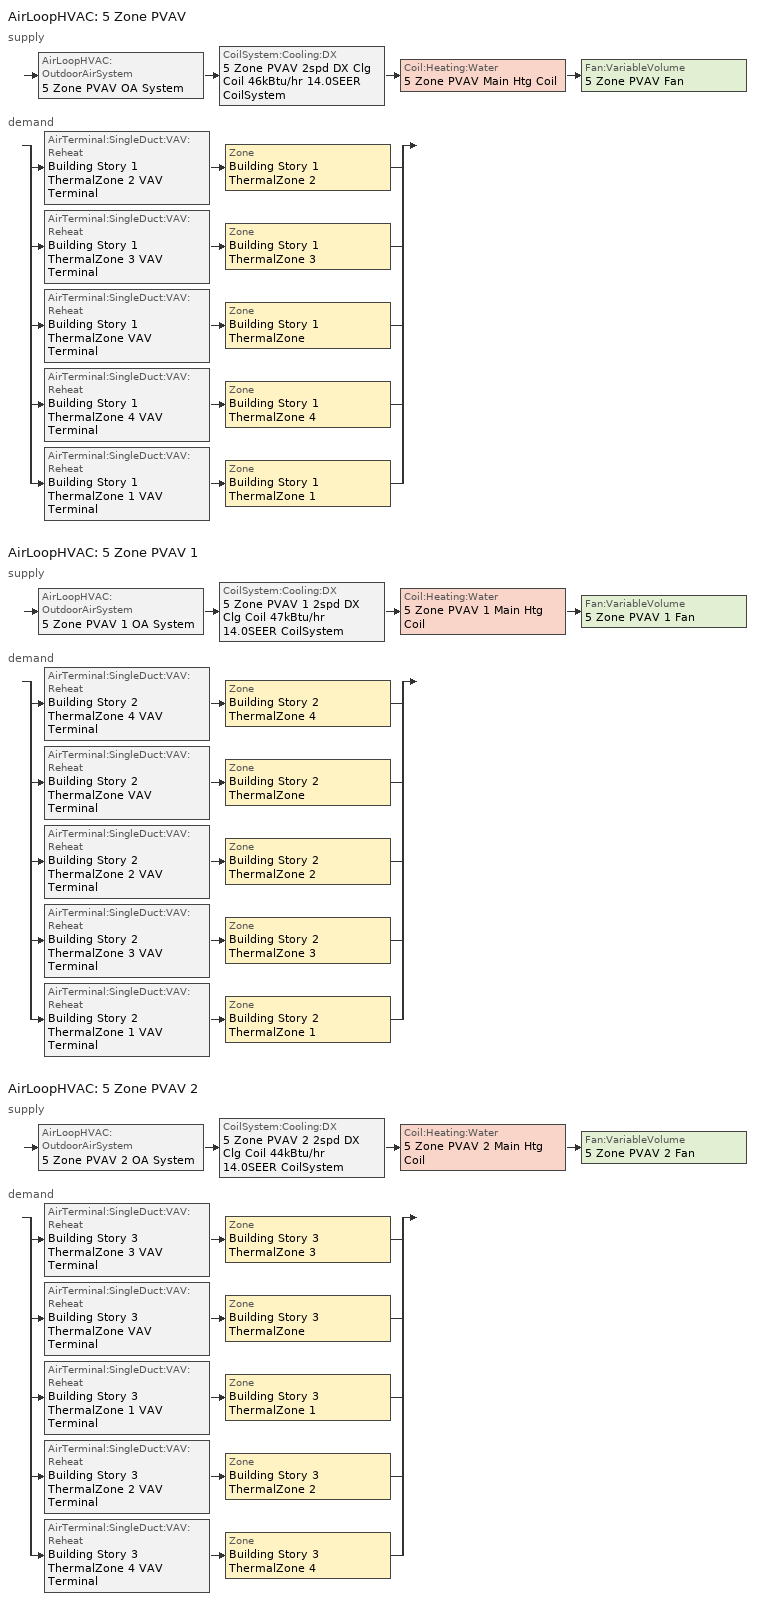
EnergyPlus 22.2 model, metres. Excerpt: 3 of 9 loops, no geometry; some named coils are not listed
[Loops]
AirLoopHVAC '5 Zone PVAV'
 supply: AirLoopHVAC:OutdoorAirSystem '5 Zone PVAV OA System' > CoilSystem:Cooling:DX '5 Zone PVAV 2spd DX Clg Coil 46kBtu/hr 14.0SEER CoilSystem' > Coil:Heating:Water '5 Zone PVAV Main Htg Coil' > Fan:VariableVolume '5 Zone PVAV Fan'
 demand: split
  | AirTerminal:SingleDuct:VAV:Reheat 'Building Story 1 ThermalZone 2 VAV Terminal' > Zone 'Building Story 1 ThermalZone 2'
  | AirTerminal:SingleDuct:VAV:Reheat 'Building Story 1 ThermalZone 3 VAV Terminal' > Zone 'Building Story 1 ThermalZone 3'
  | AirTerminal:SingleDuct:VAV:Reheat 'Building Story 1 ThermalZone VAV Terminal' > Zone 'Building Story 1 ThermalZone'
  | AirTerminal:SingleDuct:VAV:Reheat 'Building Story 1 ThermalZone 4 VAV Terminal' > Zone 'Building Story 1 ThermalZone 4'
  | AirTerminal:SingleDuct:VAV:Reheat 'Building Story 1 ThermalZone 1 VAV Terminal' > Zone 'Building Story 1 ThermalZone 1'
AirLoopHVAC '5 Zone PVAV 1'
 supply: AirLoopHVAC:OutdoorAirSystem '5 Zone PVAV 1 OA System' > CoilSystem:Cooling:DX '5 Zone PVAV 1 2spd DX Clg Coil 47kBtu/hr 14.0SEER CoilSystem' > Coil:Heating:Water '5 Zone PVAV 1 Main Htg Coil' > Fan:VariableVolume '5 Zone PVAV 1 Fan'
 demand: split
  | AirTerminal:SingleDuct:VAV:Reheat 'Building Story 2 ThermalZone 4 VAV Terminal' > Zone 'Building Story 2 ThermalZone 4'
  | AirTerminal:SingleDuct:VAV:Reheat 'Building Story 2 ThermalZone VAV Terminal' > Zone 'Building Story 2 ThermalZone'
  | AirTerminal:SingleDuct:VAV:Reheat 'Building Story 2 ThermalZone 2 VAV Terminal' > Zone 'Building Story 2 ThermalZone 2'
  | AirTerminal:SingleDuct:VAV:Reheat 'Building Story 2 ThermalZone 3 VAV Terminal' > Zone 'Building Story 2 ThermalZone 3'
  | AirTerminal:SingleDuct:VAV:Reheat 'Building Story 2 ThermalZone 1 VAV Terminal' > Zone 'Building Story 2 ThermalZone 1'
AirLoopHVAC '5 Zone PVAV 2'
 supply: AirLoopHVAC:OutdoorAirSystem '5 Zone PVAV 2 OA System' > CoilSystem:Cooling:DX '5 Zone PVAV 2 2spd DX Clg Coil 44kBtu/hr 14.0SEER CoilSystem' > Coil:Heating:Water '5 Zone PVAV 2 Main Htg Coil' > Fan:VariableVolume '5 Zone PVAV 2 Fan'
 demand: split
  | AirTerminal:SingleDuct:VAV:Reheat 'Building Story 3 ThermalZone 3 VAV Terminal' > Zone 'Building Story 3 ThermalZone 3'
  | AirTerminal:SingleDuct:VAV:Reheat 'Building Story 3 ThermalZone VAV Terminal' > Zone 'Building Story 3 ThermalZone'
  | AirTerminal:SingleDuct:VAV:Reheat 'Building Story 3 ThermalZone 1 VAV Terminal' > Zone 'Building Story 3 ThermalZone 1'
  | AirTerminal:SingleDuct:VAV:Reheat 'Building Story 3 ThermalZone 2 VAV Terminal' > Zone 'Building Story 3 ThermalZone 2'
  | AirTerminal:SingleDuct:VAV:Reheat 'Building Story 3 ThermalZone 4 VAV Terminal' > Zone 'Building Story 3 ThermalZone 4'
[ZoneControl:Thermostat] Temperature Difference Between Cutout And Setpoint {deltaC}=0
Name | Zone or ZoneList | Control Type Schedule | Control 1
Building Story 1 ThermalZone Thermostat | Building Story 1 ThermalZone | Building Story 1 ThermalZone Thermostat Schedule | Story Ground Blended Space Type Thermostat
Building Story 1 ThermalZone 1 Thermostat | Building Story 1 ThermalZone 1 | Building Story 1 ThermalZone 1 Thermostat Schedule | Story Ground Blended Space Type Thermostat 1
Building Story 1 ThermalZone 2 Thermostat | Building Story 1 ThermalZone 2 | Building Story 1 ThermalZone 2 Thermostat Schedule | Story Ground Blended Space Type Thermostat 2
Building Story 1 ThermalZone 3 Thermostat | Building Story 1 ThermalZone 3 | Building Story 1 ThermalZone 3 Thermostat Schedule | Story Ground Blended Space Type Thermostat 3
Building Story 1 ThermalZone 4 Thermostat | Building Story 1 ThermalZone 4 | Building Story 1 ThermalZone 4 Thermostat Schedule | Story Ground Blended Space Type Thermostat 4
Building Story 2 ThermalZone Thermostat | Building Story 2 ThermalZone | Building Story 2 ThermalZone Thermostat Schedule | Story Mid Blended Space Type Thermostat
Building Story 2 ThermalZone 1 Thermostat | Building Story 2 ThermalZone 1 | Building Story 2 ThermalZone 1 Thermostat Schedule | Story Mid Blended Space Type Thermostat 1
Building Story 2 ThermalZone 2 Thermostat | Building Story 2 ThermalZone 2 | Building Story 2 ThermalZone 2 Thermostat Schedule | Story Mid Blended Space Type Thermostat 2
Building Story 2 ThermalZone 3 Thermostat | Building Story 2 ThermalZone 3 | Building Story 2 ThermalZone 3 Thermostat Schedule | Story Mid Blended Space Type Thermostat 3
Building Story 2 ThermalZone 4 Thermostat | Building Story 2 ThermalZone 4 | Building Story 2 ThermalZone 4 Thermostat Schedule | Story Mid Blended Space Type Thermostat 4
Building Story 3 ThermalZone Thermostat | Building Story 3 ThermalZone | Building Story 3 ThermalZone Thermostat Schedule | Story Mid2 Blended Space Type Thermostat
Building Story 3 ThermalZone 1 Thermostat | Building Story 3 ThermalZone 1 | Building Story 3 ThermalZone 1 Thermostat Schedule | Story Mid2 Blended Space Type Thermostat 1
Building Story 3 ThermalZone 2 Thermostat | Building Story 3 ThermalZone 2 | Building Story 3 ThermalZone 2 Thermostat Schedule | Story Mid2 Blended Space Type Thermostat 2
Building Story 3 ThermalZone 3 Thermostat | Building Story 3 ThermalZone 3 | Building Story 3 ThermalZone 3 Thermostat Schedule | Story Mid2 Blended Space Type Thermostat 3
Building Story 3 ThermalZone 4 Thermostat | Building Story 3 ThermalZone 4 | Building Story 3 ThermalZone 4 Thermostat Schedule | Story Mid2 Blended Space Type Thermostat 4
[ThermostatSetpoint:DualSetpoint]
Name | Heating Setpoint Temperature Schedule | Cooling Setpoint Temperature Schedule
Story Ground Blended Space Type Thermostat; Story Ground Blended Space Type Thermostat 1; Story Ground Blended Space Type Thermostat 2; Story Ground Blended Space Type Thermostat 3; Story Ground Blended Space Type Thermostat 4 | SchoolSecondary HTGSETP_SCH_PSZ_AC | SchoolSecondary CLGSETP_SCH_NO_SETBACK
Story Mid Blended Space Type Thermostat; Story Mid Blended Space Type Thermostat 1; Story Mid Blended Space Type Thermostat 2; Story Mid Blended Space Type Thermostat 3; Story Mid Blended Space Type Thermostat 4 | SchoolSecondary HTGSETP_SCH_YES_OPTIMUM | SchoolSecondary CLGSETP_SCH_NO_SETBACK
Story Mid2 Blended Space Type Thermostat; Story Mid2 Blended Space Type Thermostat 1; Story Mid2 Blended Space Type Thermostat 2; Story Mid2 Blended Space Type Thermostat 3; Story Mid2 Blended Space Type Thermostat 4 | OfficeMedium HTGSETP_SCH_YES_OPTIMUM | OfficeMedium CLGSETP_SCH_YES_OPTIMUM
[AirTerminal:SingleDuct:VAV:Reheat] Availability Schedule=Always On Discrete; Maximum Air Flow Rate {m3/s}=Autosize; Zone Minimum Air Flow Input Method=Constant; Fixed Minimum Air Flow Rate {m3/s}=0; Maximum Hot Water or Steam Flow Rate {m3/s}=Autosize; Minimum Hot Water or Steam Flow Rate {m3/s}=0; Convergence Tolerance=0.001; Damper Heating Action=ReverseWithLimits; Maximum Flow per Zone Floor Area During Reheat {m3/s-m2}=Autocalculate; Maximum Flow Fraction During Reheat=Autocalculate; Maximum Reheat Air Temperature {C}=50
Name | Constant Minimum Air Flow Fraction | Reheat Coil
Building Story 1 ThermalZone VAV Terminal | 0.584135 | Building Story 1 ThermalZone Reheat Coil
Building Story 1 ThermalZone 1 VAV Terminal | 0.584135 | Building Story 1 ThermalZone 1 Reheat Coil
Building Story 1 ThermalZone 2 VAV Terminal | 0.584135 | Building Story 1 ThermalZone 2 Reheat Coil
Building Story 1 ThermalZone 3 VAV Terminal | 0.584135 | Building Story 1 ThermalZone 3 Reheat Coil
Building Story 1 ThermalZone 4 VAV Terminal | 0.584135 | Building Story 1 ThermalZone 4 Reheat Coil
Building Story 2 ThermalZone VAV Terminal | 0.493714 | Building Story 2 ThermalZone Reheat Coil
Building Story 2 ThermalZone 1 VAV Terminal | 0.493714 | Building Story 2 ThermalZone 1 Reheat Coil
Building Story 2 ThermalZone 2 VAV Terminal | 0.493714 | Building Story 2 ThermalZone 2 Reheat Coil
Building Story 2 ThermalZone 3 VAV Terminal | 0.493714 | Building Story 2 ThermalZone 3 Reheat Coil
Building Story 2 ThermalZone 4 VAV Terminal | 0.493714 | Building Story 2 ThermalZone 4 Reheat Coil
Building Story 3 ThermalZone VAV Terminal | 0.24508 | Building Story 3 ThermalZone Reheat Coil
Building Story 3 ThermalZone 1 VAV Terminal | 0.24508 | Building Story 3 ThermalZone 1 Reheat Coil
Building Story 3 ThermalZone 2 VAV Terminal | 0.24508 | Building Story 3 ThermalZone 2 Reheat Coil
Building Story 3 ThermalZone 3 VAV Terminal | 0.24508 | Building Story 3 ThermalZone 3 Reheat Coil
Building Story 3 ThermalZone 4 VAV Terminal | 0.24508 | Building Story 3 ThermalZone 4 Reheat Coil
[Coil:Heating:Water] Availability Schedule=Always On Discrete; U-Factor Times Area Value {W/K}=Autosize; Maximum Water Flow Rate {m3/s}=Autosize; Performance Input Method=UFactorTimesAreaAndDesignWaterFlowRate; Rated Capacity {W}=Autosize; Rated Inlet Water Temperature {C}=82.2222; Rated Inlet Air Temperature {C}=7.22222; Rated Outlet Water Temperature {C}=71.1111; Rated Outlet Air Temperature {C}=12.7778; Rated Ratio for Air and Water Convection=0.5
5 Zone PVAV Main Htg Coil; 5 Zone PVAV 1 Main Htg Coil; 5 Zone PVAV 2 Main Htg Coil
[Zone equipment]
Building Story 1 ThermalZone: Building Story 1 ThermalZone VAV Terminal
Building Story 1 ThermalZone 1: Building Story 1 ThermalZone 1 VAV Terminal
Building Story 1 ThermalZone 2: Building Story 1 ThermalZone 2 VAV Terminal
Building Story 1 ThermalZone 3: Building Story 1 ThermalZone 3 VAV Terminal
Building Story 1 ThermalZone 4: Building Story 1 ThermalZone 4 VAV Terminal
Building Story 2 ThermalZone: Building Story 2 ThermalZone VAV Terminal
Building Story 2 ThermalZone 1: Building Story 2 ThermalZone 1 VAV Terminal
Building Story 2 ThermalZone 2: Building Story 2 ThermalZone 2 VAV Terminal
Building Story 2 ThermalZone 3: Building Story 2 ThermalZone 3 VAV Terminal
Building Story 2 ThermalZone 4: Building Story 2 ThermalZone 4 VAV Terminal
Building Story 3 ThermalZone: Building Story 3 ThermalZone VAV Terminal
Building Story 3 ThermalZone 1: Building Story 3 ThermalZone 1 VAV Terminal
Building Story 3 ThermalZone 2: Building Story 3 ThermalZone 2 VAV Terminal
Building Story 3 ThermalZone 3: Building Story 3 ThermalZone 3 VAV Terminal
Building Story 3 ThermalZone 4: Building Story 3 ThermalZone 4 VAV Terminal
[Sizing:Zone] Zone Cooling Design Supply Air Temperature Input Method=SupplyAirTemperature; Zone Cooling Design Supply Air Temperature {C}=12.7778; Zone Cooling Design Supply Air Temperature Difference {deltaC}=11.11; Zone Heating Design Supply Air Temperature Input Method=SupplyAirTemperature; Zone Heating Design Supply Air Temperature {C}=50; Zone Heating Design Supply Air Temperature Difference {deltaC}=11.11; Zone Cooling Design Supply Air Humidity Ratio {kgWater/kgDryAir}=0.0085; Zone Heating Design Supply Air Humidity Ratio {kgWater/kgDryAir}=0.008; Cooling Design Air Flow Method=DesignDay; Cooling Design Air Flow Rate {m3/s}=0; Cooling Minimum Air Flow per Zone Floor Area {m3/s-m2}=0.000762; Cooling Minimum Air Flow {m3/s}=0; Cooling Minimum Air Flow Fraction=0; Heating Design Air Flow Method=DesignDay; Heating Design Air Flow Rate {m3/s}=0; Heating Maximum Air Flow per Zone Floor Area {m3/s-m2}=0.002032; Heating Maximum Air Flow {m3/s}=0.141576; Heating Maximum Air Flow Fraction=0.3; Account for Dedicated Outdoor Air System=No; Zone Load Sizing Method=Sensible Load Only No Latent Load; Zone Latent Cooling Design Supply Air Humidity Ratio Input Method=HumidityRatioDifference; Zone Cooling Design Supply Air Humidity Ratio Difference {kgWater/kgDryAir}=0.005; Zone Latent Heating Design Supply Air Humidity Ratio Input Method=HumidityRatioDifference; Zone Humidification Design Supply Air Humidity Ratio Difference {kgWater/kgDryAir}=0.005
Name | Design Specification Outdoor Air Object | Design Specification Zone Air Distribution Object
Building Story 1 ThermalZone | Building Story 1 ThermalZone DSOA Space List | Building Story 1 ThermalZone Design Spec Zone Air Dist
Building Story 1 ThermalZone 1 | Building Story 1 ThermalZone 1 DSOA Space List | Building Story 1 ThermalZone 1 Design Spec Zone Air Dist
Building Story 1 ThermalZone 2 | Building Story 1 ThermalZone 2 DSOA Space List | Building Story 1 ThermalZone 2 Design Spec Zone Air Dist
Building Story 1 ThermalZone 3 | Building Story 1 ThermalZone 3 DSOA Space List | Building Story 1 ThermalZone 3 Design Spec Zone Air Dist
Building Story 1 ThermalZone 4 | Building Story 1 ThermalZone 4 DSOA Space List | Building Story 1 ThermalZone 4 Design Spec Zone Air Dist
Building Story 2 ThermalZone | Building Story 2 ThermalZone DSOA Space List | Building Story 2 ThermalZone Design Spec Zone Air Dist
Building Story 2 ThermalZone 1 | Building Story 2 ThermalZone 1 DSOA Space List | Building Story 2 ThermalZone 1 Design Spec Zone Air Dist
Building Story 2 ThermalZone 2 | Building Story 2 ThermalZone 2 DSOA Space List | Building Story 2 ThermalZone 2 Design Spec Zone Air Dist
Building Story 2 ThermalZone 3 | Building Story 2 ThermalZone 3 DSOA Space List | Building Story 2 ThermalZone 3 Design Spec Zone Air Dist
Building Story 2 ThermalZone 4 | Building Story 2 ThermalZone 4 DSOA Space List | Building Story 2 ThermalZone 4 Design Spec Zone Air Dist
Building Story 3 ThermalZone | Building Story 3 ThermalZone DSOA Space List | Building Story 3 ThermalZone Design Spec Zone Air Dist
Building Story 3 ThermalZone 1 | Building Story 3 ThermalZone 1 DSOA Space List | Building Story 3 ThermalZone 1 Design Spec Zone Air Dist
Building Story 3 ThermalZone 2 | Building Story 3 ThermalZone 2 DSOA Space List | Building Story 3 ThermalZone 2 Design Spec Zone Air Dist
Building Story 3 ThermalZone 3 | Building Story 3 ThermalZone 3 DSOA Space List | Building Story 3 ThermalZone 3 Design Spec Zone Air Dist
Building Story 3 ThermalZone 4 | Building Story 3 ThermalZone 4 DSOA Space List | Building Story 3 ThermalZone 4 Design Spec Zone Air Dist
[DesignSpecification:ZoneAirDistribution] Minimum Zone Ventilation Efficiency=0.6
Building Story 1 ThermalZone Design Spec Zone Air Dist; Building Story 1 ThermalZone 1 Design Spec Zone Air Dist; Building Story 1 ThermalZone 2 Design Spec Zone Air Dist; Building Story 1 ThermalZone 3 Design Spec Zone Air Dist; Building Story 1 ThermalZone 4 Design Spec Zone Air Dist; Building Story 2 ThermalZone Design Spec Zone Air Dist; Building Story 2 ThermalZone 1 Design Spec Zone Air Dist; Building Story 2 ThermalZone 2 Design Spec Zone Air Dist; Building Story 2 ThermalZone 3 Design Spec Zone Air Dist; Building Story 2 ThermalZone 4 Design Spec Zone Air Dist; Building Story 3 ThermalZone Design Spec Zone Air Dist; Building Story 3 ThermalZone 1 Design Spec Zone Air Dist; Building Story 3 ThermalZone 2 Design Spec Zone Air Dist; Building Story 3 ThermalZone 3 Design Spec Zone Air Dist; Building Story 3 ThermalZone 4 Design Spec Zone Air Dist
[Controller:MechanicalVentilation] Availability Schedule=Always On Discrete; Demand Controlled Ventilation=No; System Outdoor Air Method=Standard62.1VentilationRateProcedureWithLimit
Name | Zone or ZoneList Name 1 | Design Specification Outdoor Air Object Name 1 | Design Specification Zone Air Distribution Object Name 1 | Zone or ZoneList Name 2 | Design Specification Outdoor Air Object Name 2 | Design Specification Zone Air Distribution Object Name 2 | Zone or ZoneList Name 3 | Design Specification Outdoor Air Object Name 3 | Design Specification Zone Air Distribution Object Name 3 | Zone or ZoneList Name 4 | Design Specification Outdoor Air Object Name 4 | Design Specification Zone Air Distribution Object Name 4 | Zone or ZoneList Name 5 | Design Specification Outdoor Air Object Name 5 | Design Specification Zone Air Distribution Object Name 5
5 Zone PVAV Ventilation Controller | Building Story 1 ThermalZone | Blended OA | Building Story 1 ThermalZone Design Spec Zone Air Dist | Building Story 1 ThermalZone 1 | Blended OA | Building Story 1 ThermalZone 1 Design Spec Zone Air Dist | Building Story 1 ThermalZone 2 | Blended OA | Building Story 1 ThermalZone 2 Design Spec Zone Air Dist | Building Story 1 ThermalZone 3 | Blended OA | Building Story 1 ThermalZone 3 Design Spec Zone Air Dist | Building Story 1 ThermalZone 4 | Blended OA | Building Story 1 ThermalZone 4 Design Spec Zone Air Dist
5 Zone PVAV 1 Ventilation Controller | Building Story 2 ThermalZone | Blended OA 1 | Building Story 2 ThermalZone Design Spec Zone Air Dist | Building Story 2 ThermalZone 1 | Blended OA 1 | Building Story 2 ThermalZone 1 Design Spec Zone Air Dist | Building Story 2 ThermalZone 2 | Blended OA 1 | Building Story 2 ThermalZone 2 Design Spec Zone Air Dist | Building Story 2 ThermalZone 3 | Blended OA 1 | Building Story 2 ThermalZone 3 Design Spec Zone Air Dist | Building Story 2 ThermalZone 4 | Blended OA 1 | Building Story 2 ThermalZone 4 Design Spec Zone Air Dist
5 Zone PVAV 2 Ventilation Controller | Building Story 3 ThermalZone | Blended OA 2 | Building Story 3 ThermalZone Design Spec Zone Air Dist | Building Story 3 ThermalZone 1 | Blended OA 2 | Building Story 3 ThermalZone 1 Design Spec Zone Air Dist | Building Story 3 ThermalZone 2 | Blended OA 2 | Building Story 3 ThermalZone 2 Design Spec Zone Air Dist | Building Story 3 ThermalZone 3 | Blended OA 2 | Building Story 3 ThermalZone 3 Design Spec Zone Air Dist | Building Story 3 ThermalZone 4 | Blended OA 2 | Building Story 3 ThermalZone 4 Design Spec Zone Air Dist
[DesignSpecification:OutdoorAir] Outdoor Air Method=Sum; Outdoor Air Flow per Zone {m3/s}=0; Outdoor Air Flow Air Changes per Hour {1/hr}=0
Name | Outdoor Air Flow per Person {m3/s-person} | Outdoor Air Flow per Zone Floor Area {m3/s-m2}
Blended OA | 0.00247823 | 0.000752027
Blended OA 1 | 0.00371815 | 0.000645457
Blended OA 2 | 0.00345657 | 0.000452506
[DesignSpecification:OutdoorAir:SpaceList]
Name | Space Name 1 | Space Design Specification Outdoor Air Object Name 1
Building Story 1 ThermalZone DSOA Space List | Building Story 1 Space | Blended OA
Building Story 1 ThermalZone 1 DSOA Space List | Building Story 1 Space 1 | Blended OA
Building Story 1 ThermalZone 2 DSOA Space List | Building Story 1 Space 2 | Blended OA
Building Story 1 ThermalZone 3 DSOA Space List | Building Story 1 Space 3 | Blended OA
Building Story 1 ThermalZone 4 DSOA Space List | Building Story 1 Space 4 | Blended OA
Building Story 2 ThermalZone DSOA Space List | Building Story 2 Space | Blended OA 1
Building Story 2 ThermalZone 1 DSOA Space List | Building Story 2 Space 1 | Blended OA 1
Building Story 2 ThermalZone 2 DSOA Space List | Building Story 2 Space 2 | Blended OA 1
Building Story 2 ThermalZone 3 DSOA Space List | Building Story 2 Space 3 | Blended OA 1
Building Story 2 ThermalZone 4 DSOA Space List | Building Story 2 Space 4 | Blended OA 1
Building Story 3 ThermalZone DSOA Space List | Building Story 3 Space | Blended OA 2
Building Story 3 ThermalZone 1 DSOA Space List | Building Story 3 Space 1 | Blended OA 2
Building Story 3 ThermalZone 2 DSOA Space List | Building Story 3 Space 2 | Blended OA 2
Building Story 3 ThermalZone 3 DSOA Space List | Building Story 3 Space 3 | Blended OA 2
Building Story 3 ThermalZone 4 DSOA Space List | Building Story 3 Space 4 | Blended OA 2
[AirLoopHVAC] Design Supply Air Flow Rate {m3/s}=AutoSize; Design Return Air Flow Fraction of Supply Air Flow=1
5 Zone PVAV; 5 Zone PVAV 1; 5 Zone PVAV 2
[Sizing:System] Type of Load to Size On=Sensible; Central Heating Maximum System Air Flow Ratio=0.3; Preheat Design Temperature {C}=7.22222; Preheat Design Humidity Ratio {kgWater/kgDryAir}=0.008; Precool Design Temperature {C}=12.7778; Precool Design Humidity Ratio {kgWater/kgDryAir}=0.008; Central Cooling Design Supply Air Temperature {C}=12.7778; Central Heating Design Supply Air Temperature {C}=12.7778; Type of Zone Sum to Use=Coincident; 100% Outdoor Air in Cooling=No; 100% Outdoor Air in Heating=No; Central Cooling Design Supply Air Humidity Ratio {kgWater/kgDryAir}=0.0085; Central Heating Design Supply Air Humidity Ratio {kgWater/kgDryAir}=0.008; Cooling Supply Air Flow Rate Method=DesignDay; Cooling Supply Air Flow Rate {m3/s}=0; Cooling Supply Air Flow Rate Per Floor Area {m3/s-m2}=0.00996765; Cooling Fraction of Autosized Cooling Supply Air Flow Rate=1; Cooling Supply Air Flow Rate Per Unit Cooling Capacity {m3/s-W}=3.94755e-05; Heating Supply Air Flow Rate Method=DesignDay; Heating Supply Air Flow Rate {m3/s}=0; Heating Supply Air Flow Rate Per Floor Area {m3/s-m2}=0.00996765; Heating Fraction of Autosized Heating Supply Air Flow Rate=1; Heating Fraction of Autosized Cooling Supply Air Flow Rate=1; Heating Supply Air Flow Rate Per Unit Heating Capacity {m3/s-W}=3.15882e-05; System Outdoor Air Method=ZoneSum; Zone Maximum Outdoor Air Fraction=1; Cooling Design Capacity Method=CoolingDesignCapacity; Cooling Design Capacity {W}=Autosize; Cooling Design Capacity Per Floor Area {W/m2}=234.7; Fraction of Autosized Cooling Design Capacity=1; Heating Design Capacity Method=HeatingDesignCapacity; Heating Design Capacity {W}=Autosize; Heating Design Capacity Per Floor Area {W/m2}=157; Fraction of Autosized Heating Design Capacity=1; Central Cooling Capacity Control Method=OnOff; Occupant Diversity=Autosize
Name | Design Outdoor Air Flow Rate {m3/s}
5 Zone PVAV | 0.368581
5 Zone PVAV 1 | 0.313071
5 Zone PVAV 2 | 0.178411
[Controller:WaterCoil] Control Variable=Temperature; Action=Normal; Actuator Variable=Flow; Controller Convergence Tolerance {deltaC}=0.0001; Maximum Actuated Flow {m3/s}=Autosize; Minimum Actuated Flow {m3/s}=0
5 Zone PVAV Main Htg Coil Controller; 5 Zone PVAV 1 Main Htg Coil Controller; 5 Zone PVAV 2 Main Htg Coil Controller
[AvailabilityManager:NightCycle] Applicability Schedule=Always On Discrete; Control Type=CycleOnAny; Thermostat Tolerance {deltaC}=1.9999; Cycling Run Time Control Type=Thermostat; Cycling Run Time {s}=1800
Name | Fan Schedule
Availability Manager Night Cycle 1 | 5 Zone PVAV Occ Sch
Availability Manager Night Cycle 2 | 5 Zone PVAV 1 Occ Sch
Availability Manager Night Cycle 3 | 5 Zone PVAV 2 Occ Sch
Availability Manager Night Cycle 4 | 5 Zone PVAV 3 Occ Sch
[Controller:OutdoorAir] Minimum Outdoor Air Flow Rate {m3/s}=0; Maximum Outdoor Air Flow Rate {m3/s}=Autosize; Economizer Control Type=NoEconomizer; Economizer Control Action Type=ModulateFlow; Economizer Maximum Limit Dry-Bulb Temperature {C}=28; Economizer Maximum Limit Enthalpy {J/kg}=64000; Lockout Type=LockoutWithHeating; Minimum Limit Type=FixedMinimum; Minimum Outdoor Air Schedule=Always On Discrete; High Humidity Control=No; Control High Indoor Humidity Based on Outdoor Humidity Ratio=Yes; Heat Recovery Bypass Control Type=BypassWhenWithinEconomizerLimits
Name | Mechanical Ventilation Controller
Controller Outdoor Air 1 | 5 Zone PVAV Ventilation Controller
Controller Outdoor Air 2 | 5 Zone PVAV 1 Ventilation Controller
Controller Outdoor Air 3 | 5 Zone PVAV 2 Ventilation Controller
[AvailabilityManager:Scheduled] Schedule=Always On Discrete
5 Zone PVAV OA System Availability Manager; 5 Zone PVAV 1 OA System Availability Manager; 5 Zone PVAV 2 OA System Availability Manager; 5 Zone PVAV 3 OA System Availability Manager
[SetpointManager:MixedAir] Control Variable=Temperature
Name | Setpoint Node or NodeList
5 Zone PVAV Mixed Air Node OS Default SPM | 5 Zone PVAV Mixed Air Node
5 Zone PVAV 2spd DX Clg Coil Outlet Air Node OS Default SPM | 5 Zone PVAV 2spd DX Clg Coil Outlet Air Node
5 Zone PVAV Main Htg Coil Outlet Air Node OS Default SPM | 5 Zone PVAV Main Htg Coil Outlet Air Node
5 Zone PVAV 1 Mixed Air Node OS Default SPM | 5 Zone PVAV 1 Mixed Air Node
5 Zone PVAV 1 2spd DX Clg Coil Outlet Air Node OS Default SPM | 5 Zone PVAV 1 2spd DX Clg Coil Outlet Air Node
5 Zone PVAV 1 Main Htg Coil Outlet Air Node OS Default SPM | 5 Zone PVAV 1 Main Htg Coil Outlet Air Node
5 Zone PVAV 2 Mixed Air Node OS Default SPM | 5 Zone PVAV 2 Mixed Air Node
5 Zone PVAV 2 2spd DX Clg Coil Outlet Air Node OS Default SPM | 5 Zone PVAV 2 2spd DX Clg Coil Outlet Air Node
5 Zone PVAV 2 Main Htg Coil Outlet Air Node OS Default SPM | 5 Zone PVAV 2 Main Htg Coil Outlet Air Node
[CoilSystem:Cooling:DX] Availability Schedule=Always On Discrete
Name | Cooling Coil
5 Zone PVAV 2spd DX Clg Coil 46kBtu/hr 14.0SEER CoilSystem | 5 Zone PVAV 2spd DX Clg Coil 46kBtu/hr 14.0SEER
5 Zone PVAV 1 2spd DX Clg Coil 47kBtu/hr 14.0SEER CoilSystem | 5 Zone PVAV 1 2spd DX Clg Coil 47kBtu/hr 14.0SEER
5 Zone PVAV 2 2spd DX Clg Coil 44kBtu/hr 14.0SEER CoilSystem | 5 Zone PVAV 2 2spd DX Clg Coil 44kBtu/hr 14.0SEER
[Coil:Cooling:DX:TwoSpeed] Availability Schedule=Always On Discrete; High Speed Gross Rated Total Cooling Capacity {W}=Autosize; High Speed Rated Sensible Heat Ratio=Autosize; High Speed Gross Rated Cooling COP {W/W}=4.11713; High Speed Rated Air Flow Rate {m3/s}=Autosize; Unit Internal Static Air Pressure {Pa}=773.3; Total Cooling Capacity Function of Temperature Curve=PSZ-AC_Unitary_PackagecoolCapFT; Total Cooling Capacity Function of Flow Fraction Curve=PSZ-AC_Unitary_PackagecoolFFF; Energy Input Ratio Function of Temperature Curve=PSZ-AC DX Unitary Package EIRFT; Energy Input Ratio Function of Flow Fraction Curve=PSZ-AC_Unitary_PackagecoolEIRFFF; Part Load Fraction Correlation Curve=PSZ-AC_Unitary_PackagecoolPLR; Low Speed Gross Rated Total Cooling Capacity {W}=Autosize; Low Speed Gross Rated Sensible Heat Ratio=0.69; Low Speed Gross Rated Cooling COP {W/W}=4.11713; Low Speed Rated Air Flow Rate {m3/s}=Autosize; Low Speed Total Cooling Capacity Function of Temperature Curve=PSZ-AC_Unitary_PackagecoolCapFT; Low Speed Energy Input Ratio Function of Temperature Curve=PSZ-AC DX Unitary Package EIRFT; Condenser Type=AirCooled; Minimum Outdoor Dry-Bulb Temperature for Compressor Operation {C}=-25; High Speed Evaporative Condenser Effectiveness=0.9; High Speed Evaporative Condenser Air Flow Rate {m3/s}=Autosize; High Speed Evaporative Condenser Pump Rated Power Consumption {W}=Autosize; Low Speed Evaporative Condenser Effectiveness=0.9; Low Speed Evaporative Condenser Air Flow Rate {m3/s}=Autosize; Low Speed Evaporative Condenser Pump Rated Power Consumption {W}=Autosize; Basin Heater Capacity {W/K}=0; Basin Heater Setpoint Temperature {C}=2
5 Zone PVAV 2spd DX Clg Coil 46kBtu/hr 14.0SEER; 5 Zone PVAV 1 2spd DX Clg Coil 47kBtu/hr 14.0SEER; 5 Zone PVAV 2 2spd DX Clg Coil 44kBtu/hr 14.0SEER
[Fan:VariableVolume] Fan Total Efficiency=0.56225; Pressure Rise {Pa}=996.356; Maximum Flow Rate {m3/s}=AutoSize; Fan Power Minimum Flow Rate Input Method=Fraction; Fan Power Minimum Flow Fraction=0.25; Fan Power Minimum Air Flow Rate {m3/s}=0; Motor Efficiency=0.865; Motor In Airstream Fraction=1; Fan Power Coefficient 1=0.189848; Fan Power Coefficient 2=0.31447; Fan Power Coefficient 3=0.495682; Fan Power Coefficient 4=0; Fan Power Coefficient 5=0
Name | Availability Schedule
5 Zone PVAV Fan | 5 Zone PVAV Occ Sch
5 Zone PVAV 1 Fan | 5 Zone PVAV 1 Occ Sch
5 Zone PVAV 2 Fan | 5 Zone PVAV 2 Occ Sch
[SetpointManager:Warmest] Control Variable=Temperature; Minimum Setpoint Temperature {C}=12.7778; Maximum Setpoint Temperature {C}=15.5556; Strategy=MaximumTemperature
Name | HVAC Air Loop | Setpoint Node or NodeList
5 Zone PVAV SAT Warmest Reset | 5 Zone PVAV | 5 Zone PVAV Supply Outlet Node
5 Zone PVAV 1 SAT Warmest Reset | 5 Zone PVAV 1 | 5 Zone PVAV 1 Supply Outlet Node
5 Zone PVAV 2 SAT Warmest Reset | 5 Zone PVAV 2 | 5 Zone PVAV 2 Supply Outlet Node
[EnergyManagementSystem:Sensor]
Name | Output:Variable or Output:Meter Index Key | Output:Variable or Output:Meter
Ele_Sen | Whole Building | Facility Total Purchased Electricity Energy
Fut_Sen | NYSTc 2030 Future Hourly Emissions Sch | Schedule Value
His_Sen | New York 2019 Historical Hourly Emissions Sch | Schedule Value
Mains_Water_Temp_Sen | Environment | Site Mains Water Temperature
[EnergyManagementSystem:Actuator]
Mains_Water_Temp_Act: Actuated Component Unique=Mains Water Temperature; Actuated Component Type=Schedule:Constant; Actuated Component Control Type=Schedule Value
[EnergyManagementSystem:Program]
Emissions_Calc_Prgm: SET fut_hr_val = Fut_Sen; SET his_hr_val = His_Sen; SET fut_yr_val = 92; SET his_yr_val = 583; SET elec = Ele_Sen; SET conv = 1000000 * 60 * 60; SET conv_kg_mt = 0.001; SET fut_hr = (fut_hr_val * elec / conv) * conv_kg_mt; SET his_hr = (his_hr_val * elec / conv) * conv_kg_mt; SET fut_yr = (fut_yr_val * elec / conv) * conv_kg_mt; SET his_yr = (his_yr_val * elec / conv) * conv_kg_mt; SET fut_hr_intensity = fut_hr * 1000 / 5299.995262514158; SET his_hr_intensity = his_hr * 1000 / 5299.995262514158; SET fut_yr_intensity = fut_yr * 1000 / 5299.995262514158; SET his_yr_intensity = his_yr * 1000 / 5299.995262514158
Mains_Water_Prg: SET Mains_Water_Temp_Act = Mains_Water_Temp_Sen
[EnergyManagementSystem:ProgramCallingManager]
Emissions Calc Prgm: EndOfSystemTimestepBeforeHVACReporting; Emissions_Calc_Prgm
Mains_Water_Prg_Mgr: BeginTimestepBeforePredictor; Mains_Water_Prg
[EnergyManagementSystem:OutputVariable] Type of Data in Variable=Summed; Update Frequency=SystemTimestep; EMS Program or Subroutine=Emissions_Calc_Prgm
Name | EMS Variable | Units
Future_Annual_Electricity_Emissions | fut_yr | mt
Future_Annual_Electricity_Emissions_Intensity | fut_yr_intensity | kg/ft2
Future_Hourly_Electricity_Emissions | fut_hr | mt
Future_Hourly_Electricity_Emissions_Intensity | fut_hr_intensity | kg/ft2
Historical_Annual_Electricity_Emissions | his_yr | mt
Historical_Annual_Electricity_Emissions_Intensity | his_yr_intensity | kg/ft2
Historical_Hourly_Electricity_Emissions | his_hr | mt
Historical_Hourly_Electricity_Emissions_Intensity | his_hr_intensity | kg/ft2
[Schedule:Day:Interval]
SchoolSecondary HTGSETP_SCH_PSZ_AC Wkdy Day: No, 06:00, 15.6, 21:00, 21, 24:00, 15.6
SchoolSecondary HTGSETP_SCH_PSZ_AC Default; SchoolSecondary HTGSETP_SCH_PSZ_AC Summer Design Day; SchoolSecondary HTGSETP_SCH_YES_OPTIMUM Default; SchoolSecondary HTGSETP_SCH_YES_OPTIMUM Summer Design Day; OfficeMedium HTGSETP_SCH_YES_OPTIMUM Default; OfficeMedium HTGSETP_SCH_YES_OPTIMUM Summer Design Day: No, 24:00, 15.6
SchoolSecondary HTGSETP_SCH_PSZ_AC Winter Design Day; SchoolSecondary HTGSETP_SCH_YES_OPTIMUM Winter Design Day: No, 24:00, 21
SchoolSecondary CLGSETP_SCH_NO_SETBACK Default; SchoolSecondary CLGSETP_SCH_NO_SETBACK Summer Design Day: No, 24:00, 24
SchoolSecondary CLGSETP_SCH_NO_SETBACK Winter Design Day: No, 24:00, 29.44
SchoolSecondary HTGSETP_SCH_YES_OPTIMUM Wkdy Day: No, 06:00, 15.6, 07:00, 17.8, 08:00, 20, 21:00, 21, 24:00, 15.6
OfficeMedium HTGSETP_SCH_YES_OPTIMUM Wkdy Day: No, 05:00, 15.6, 06:00, 17.8, 07:00, 20, 22:00, 21, 24:00, 15.6
OfficeMedium HTGSETP_SCH_YES_OPTIMUM Sat Day: No, 05:00, 15.6, 06:00, 17.8, 07:00, 20, 17:00, 21, 24:00, 15.6
OfficeMedium HTGSETP_SCH_YES_OPTIMUM Winter Design Day: No, 05:00, 15.6, 06:00, 17.6, 07:00, 19.6, 22:00, 21, 24:00, 15.6
OfficeMedium CLGSETP_SCH_YES_OPTIMUM Wkdy Day: No, 05:00, 26.7, 06:00, 25.6, 07:00, 25, 22:00, 24, 24:00, 26.7
OfficeMedium CLGSETP_SCH_YES_OPTIMUM Sat Day: No, 05:00, 26.7, 06:00, 25.7, 07:00, 25, 17:00, 24, 24:00, 26.7
OfficeMedium CLGSETP_SCH_YES_OPTIMUM Default; OfficeMedium CLGSETP_SCH_YES_OPTIMUM Winter Design Day: No, 24:00, 26.7
OfficeMedium CLGSETP_SCH_YES_OPTIMUM Summer Design Day: No, 05:00, 26.7, 06:00, 25.7, 07:00, 25, 22:00, 24, 24:00, 26.7
5 Zone PVAV 1 Occ Sch Default; 5 Zone PVAV Occ Sch Default; 5 Zone PVAV Occ Sch Friday; 5 Zone PVAV Occ Sch Friday 2; 5 Zone PVAV Occ Sch Monday 2; 5 Zone PVAV Occ Sch Thursday; 5 Zone PVAV Occ Sch Thursday 2; 5 Zone PVAV Occ Sch Tuesday; 5 Zone PVAV Occ Sch Tuesday 2; 5 Zone PVAV Occ Sch Wednesday; 5 Zone PVAV Occ Sch Wednesday 2: No, 08:00, 0, 21:00, 1, 24:00, 0
5 Zone PVAV 1 Occ Sch Summer Design Day; 5 Zone PVAV 1 Occ Sch Winter Design Day; 5 Zone PVAV 2 Occ Sch Summer Design Day; 5 Zone PVAV 2 Occ Sch Winter Design Day; 5 Zone PVAV 3 Occ Sch Summer Design Day; 5 Zone PVAV 3 Occ Sch Winter Design Day; 5 Zone PVAV Occ Sch Summer Design Day; 5 Zone PVAV Occ Sch Winter Design Day: No, 24:00, 1
5 Zone PVAV 1 Occ Sch Sunday; 5 Zone PVAV 2 Occ Sch Sunday; 5 Zone PVAV 3 Occ Sch Sunday; 5 Zone PVAV Occ Sch Sunday: No, 24:00, 0
5 Zone PVAV 2 Occ Sch Default: No, 08:00, 0, 18:00, 1, 24:00, 0
5 Zone PVAV 3 Occ Sch Default: No, 07:00, 0, 18:00, 1, 24:00, 0
5 Zone PVAV 3 Occ Sch Saturday: No, 08:00, 0, 12:00, 1, 24:00, 0
5 Zone PVAV Occ Sch Friday 1; 5 Zone PVAV Occ Sch Monday 1; 5 Zone PVAV Occ Sch Thursday 1; 5 Zone PVAV Occ Sch Tuesday 1; 5 Zone PVAV Occ Sch Wednesday 1: No, 08:00, 0, 19:00, 1, 24:00, 0
[Schedule:Week:Daily]
SchoolSecondary HTGSETP_SCH_PSZ_AC Week Rule - Jan1-Jan3: SchoolSecondary HTGSETP_SCH_PSZ_AC Wkdy Day, SchoolSecondary HTGSETP_SCH_PSZ_AC Wkdy Day, SchoolSecondary HTGSETP_SCH_PSZ_AC Wkdy Day, SchoolSecondary HTGSETP_SCH_PSZ_AC Wkdy Day, SchoolSecondary HTGSETP_SCH_PSZ_AC Wkdy Day, SchoolSecondary HTGSETP_SCH_PSZ_AC Wkdy Day, SchoolSecondary HTGSETP_SCH_PSZ_AC Default, SchoolSecondary HTGSETP_SCH_PSZ_AC Default, SchoolSecondary HTGSETP_SCH_PSZ_AC Summer Design Day, SchoolSecondary HTGSETP_SCH_PSZ_AC Winter Design Day, SchoolSecondary HTGSETP_SCH_PSZ_AC Default, SchoolSecondary HTGSETP_SCH_PSZ_AC Default
SchoolSecondary HTGSETP_SCH_PSZ_AC Week Rule - Jan4-Dec31: SchoolSecondary HTGSETP_SCH_PSZ_AC Default, SchoolSecondary HTGSETP_SCH_PSZ_AC Wkdy Day, SchoolSecondary HTGSETP_SCH_PSZ_AC Wkdy Day, SchoolSecondary HTGSETP_SCH_PSZ_AC Wkdy Day, SchoolSecondary HTGSETP_SCH_PSZ_AC Wkdy Day, SchoolSecondary HTGSETP_SCH_PSZ_AC Wkdy Day, SchoolSecondary HTGSETP_SCH_PSZ_AC Default, SchoolSecondary HTGSETP_SCH_PSZ_AC Default, SchoolSecondary HTGSETP_SCH_PSZ_AC Summer Design Day, SchoolSecondary HTGSETP_SCH_PSZ_AC Winter Design Day, SchoolSecondary HTGSETP_SCH_PSZ_AC Default, SchoolSecondary HTGSETP_SCH_PSZ_AC Default
SchoolSecondary CLGSETP_SCH_NO_SETBACK Week Rule - Jan1-Dec31: SchoolSecondary CLGSETP_SCH_NO_SETBACK Default, SchoolSecondary CLGSETP_SCH_NO_SETBACK Default, SchoolSecondary CLGSETP_SCH_NO_SETBACK Default, SchoolSecondary CLGSETP_SCH_NO_SETBACK Default, SchoolSecondary CLGSETP_SCH_NO_SETBACK Default, SchoolSecondary CLGSETP_SCH_NO_SETBACK Default, SchoolSecondary CLGSETP_SCH_NO_SETBACK Default, SchoolSecondary CLGSETP_SCH_NO_SETBACK Default, SchoolSecondary CLGSETP_SCH_NO_SETBACK Summer Design Day, SchoolSecondary CLGSETP_SCH_NO_SETBACK Winter Design Day, SchoolSecondary CLGSETP_SCH_NO_SETBACK Default, SchoolSecondary CLGSETP_SCH_NO_SETBACK Default
SchoolSecondary HTGSETP_SCH_YES_OPTIMUM Week Rule - Jan1-Jan3: SchoolSecondary HTGSETP_SCH_YES_OPTIMUM Wkdy Day, SchoolSecondary HTGSETP_SCH_YES_OPTIMUM Wkdy Day, SchoolSecondary HTGSETP_SCH_YES_OPTIMUM Wkdy Day, SchoolSecondary HTGSETP_SCH_YES_OPTIMUM Wkdy Day, SchoolSecondary HTGSETP_SCH_YES_OPTIMUM Wkdy Day, SchoolSecondary HTGSETP_SCH_YES_OPTIMUM Wkdy Day, SchoolSecondary HTGSETP_SCH_YES_OPTIMUM Default, SchoolSecondary HTGSETP_SCH_YES_OPTIMUM Default, SchoolSecondary HTGSETP_SCH_YES_OPTIMUM Summer Design Day, SchoolSecondary HTGSETP_SCH_YES_OPTIMUM Winter Design Day, SchoolSecondary HTGSETP_SCH_YES_OPTIMUM Default, SchoolSecondary HTGSETP_SCH_YES_OPTIMUM Default
SchoolSecondary HTGSETP_SCH_YES_OPTIMUM Week Rule - Jan4-Dec31: SchoolSecondary HTGSETP_SCH_YES_OPTIMUM Default, SchoolSecondary HTGSETP_SCH_YES_OPTIMUM Wkdy Day, SchoolSecondary HTGSETP_SCH_YES_OPTIMUM Wkdy Day, SchoolSecondary HTGSETP_SCH_YES_OPTIMUM Wkdy Day, SchoolSecondary HTGSETP_SCH_YES_OPTIMUM Wkdy Day, SchoolSecondary HTGSETP_SCH_YES_OPTIMUM Wkdy Day, SchoolSecondary HTGSETP_SCH_YES_OPTIMUM Default, SchoolSecondary HTGSETP_SCH_YES_OPTIMUM Default, SchoolSecondary HTGSETP_SCH_YES_OPTIMUM Summer Design Day, SchoolSecondary HTGSETP_SCH_YES_OPTIMUM Winter Design Day, SchoolSecondary HTGSETP_SCH_YES_OPTIMUM Default, SchoolSecondary HTGSETP_SCH_YES_OPTIMUM Default
OfficeMedium HTGSETP_SCH_YES_OPTIMUM Week Rule - Jan1-Jan3: OfficeMedium HTGSETP_SCH_YES_OPTIMUM Wkdy Day, OfficeMedium HTGSETP_SCH_YES_OPTIMUM Wkdy Day, OfficeMedium HTGSETP_SCH_YES_OPTIMUM Wkdy Day, OfficeMedium HTGSETP_SCH_YES_OPTIMUM Wkdy Day, OfficeMedium HTGSETP_SCH_YES_OPTIMUM Wkdy Day, OfficeMedium HTGSETP_SCH_YES_OPTIMUM Wkdy Day, OfficeMedium HTGSETP_SCH_YES_OPTIMUM Sat Day, OfficeMedium HTGSETP_SCH_YES_OPTIMUM Default, OfficeMedium HTGSETP_SCH_YES_OPTIMUM Summer Design Day, OfficeMedium HTGSETP_SCH_YES_OPTIMUM Winter Design Day, OfficeMedium HTGSETP_SCH_YES_OPTIMUM Default, OfficeMedium HTGSETP_SCH_YES_OPTIMUM Default
OfficeMedium HTGSETP_SCH_YES_OPTIMUM Week Rule - Jan4-Dec31: OfficeMedium HTGSETP_SCH_YES_OPTIMUM Default, OfficeMedium HTGSETP_SCH_YES_OPTIMUM Wkdy Day, OfficeMedium HTGSETP_SCH_YES_OPTIMUM Wkdy Day, OfficeMedium HTGSETP_SCH_YES_OPTIMUM Wkdy Day, OfficeMedium HTGSETP_SCH_YES_OPTIMUM Wkdy Day, OfficeMedium HTGSETP_SCH_YES_OPTIMUM Wkdy Day, OfficeMedium HTGSETP_SCH_YES_OPTIMUM Sat Day, OfficeMedium HTGSETP_SCH_YES_OPTIMUM Default, OfficeMedium HTGSETP_SCH_YES_OPTIMUM Summer Design Day, OfficeMedium HTGSETP_SCH_YES_OPTIMUM Winter Design Day, OfficeMedium HTGSETP_SCH_YES_OPTIMUM Default, OfficeMedium HTGSETP_SCH_YES_OPTIMUM Default
OfficeMedium CLGSETP_SCH_YES_OPTIMUM Week Rule - Jan1-Jan3: OfficeMedium CLGSETP_SCH_YES_OPTIMUM Wkdy Day, OfficeMedium CLGSETP_SCH_YES_OPTIMUM Wkdy Day, OfficeMedium CLGSETP_SCH_YES_OPTIMUM Wkdy Day, OfficeMedium CLGSETP_SCH_YES_OPTIMUM Wkdy Day, OfficeMedium CLGSETP_SCH_YES_OPTIMUM Wkdy Day, OfficeMedium CLGSETP_SCH_YES_OPTIMUM Wkdy Day, OfficeMedium CLGSETP_SCH_YES_OPTIMUM Sat Day, OfficeMedium CLGSETP_SCH_YES_OPTIMUM Default, OfficeMedium CLGSETP_SCH_YES_OPTIMUM Summer Design Day, OfficeMedium CLGSETP_SCH_YES_OPTIMUM Winter Design Day, OfficeMedium CLGSETP_SCH_YES_OPTIMUM Default, OfficeMedium CLGSETP_SCH_YES_OPTIMUM Default
OfficeMedium CLGSETP_SCH_YES_OPTIMUM Week Rule - Jan4-Dec31: OfficeMedium CLGSETP_SCH_YES_OPTIMUM Default, OfficeMedium CLGSETP_SCH_YES_OPTIMUM Wkdy Day, OfficeMedium CLGSETP_SCH_YES_OPTIMUM Wkdy Day, OfficeMedium CLGSETP_SCH_YES_OPTIMUM Wkdy Day, OfficeMedium CLGSETP_SCH_YES_OPTIMUM Wkdy Day, OfficeMedium CLGSETP_SCH_YES_OPTIMUM Wkdy Day, OfficeMedium CLGSETP_SCH_YES_OPTIMUM Sat Day, OfficeMedium CLGSETP_SCH_YES_OPTIMUM Default, OfficeMedium CLGSETP_SCH_YES_OPTIMUM Summer Design Day, OfficeMedium CLGSETP_SCH_YES_OPTIMUM Winter Design Day, OfficeMedium CLGSETP_SCH_YES_OPTIMUM Default, OfficeMedium CLGSETP_SCH_YES_OPTIMUM Default
5 Zone PVAV 1 Occ Sch Week Rule - Jan1-Jan3: 5 Zone PVAV 1 Occ Sch Default, 5 Zone PVAV 1 Occ Sch Default, 5 Zone PVAV 1 Occ Sch Default, 5 Zone PVAV 1 Occ Sch Default, 5 Zone PVAV 1 Occ Sch Default, 5 Zone PVAV 1 Occ Sch Default, 5 Zone PVAV 1 Occ Sch Sunday, 5 Zone PVAV 1 Occ Sch Default, 5 Zone PVAV 1 Occ Sch Summer Design Day, 5 Zone PVAV 1 Occ Sch Winter Design Day, 5 Zone PVAV 1 Occ Sch Default, 5 Zone PVAV 1 Occ Sch Default
5 Zone PVAV 1 Occ Sch Week Rule - Jan4-Dec31: 5 Zone PVAV 1 Occ Sch Sunday, 5 Zone PVAV 1 Occ Sch Default, 5 Zone PVAV 1 Occ Sch Default, 5 Zone PVAV 1 Occ Sch Default, 5 Zone PVAV 1 Occ Sch Default, 5 Zone PVAV 1 Occ Sch Default, 5 Zone PVAV 1 Occ Sch Sunday, 5 Zone PVAV 1 Occ Sch Default, 5 Zone PVAV 1 Occ Sch Summer Design Day, 5 Zone PVAV 1 Occ Sch Winter Design Day, 5 Zone PVAV 1 Occ Sch Default, 5 Zone PVAV 1 Occ Sch Default
5 Zone PVAV 2 Occ Sch Week Rule - Jan1-Jan3: 5 Zone PVAV 2 Occ Sch Default, 5 Zone PVAV 2 Occ Sch Default, 5 Zone PVAV 2 Occ Sch Default, 5 Zone PVAV 2 Occ Sch Default, 5 Zone PVAV 2 Occ Sch Default, 5 Zone PVAV 2 Occ Sch Default, 5 Zone PVAV 2 Occ Sch Sunday, 5 Zone PVAV 2 Occ Sch Default, 5 Zone PVAV 2 Occ Sch Summer Design Day, 5 Zone PVAV 2 Occ Sch Winter Design Day, 5 Zone PVAV 2 Occ Sch Default, 5 Zone PVAV 2 Occ Sch Default
5 Zone PVAV 2 Occ Sch Week Rule - Jan4-Dec31: 5 Zone PVAV 2 Occ Sch Sunday, 5 Zone PVAV 2 Occ Sch Default, 5 Zone PVAV 2 Occ Sch Default, 5 Zone PVAV 2 Occ Sch Default, 5 Zone PVAV 2 Occ Sch Default, 5 Zone PVAV 2 Occ Sch Default, 5 Zone PVAV 2 Occ Sch Sunday, 5 Zone PVAV 2 Occ Sch Default, 5 Zone PVAV 2 Occ Sch Summer Design Day, 5 Zone PVAV 2 Occ Sch Winter Design Day, 5 Zone PVAV 2 Occ Sch Default, 5 Zone PVAV 2 Occ Sch Default
5 Zone PVAV 3 Occ Sch Week Rule - Jan1-Jan3: 5 Zone PVAV 3 Occ Sch Default, 5 Zone PVAV 3 Occ Sch Default, 5 Zone PVAV 3 Occ Sch Default, 5 Zone PVAV 3 Occ Sch Default, 5 Zone PVAV 3 Occ Sch Default, 5 Zone PVAV 3 Occ Sch Default, 5 Zone PVAV 3 Occ Sch Saturday, 5 Zone PVAV 3 Occ Sch Default, 5 Zone PVAV 3 Occ Sch Summer Design Day, 5 Zone PVAV 3 Occ Sch Winter Design Day, 5 Zone PVAV 3 Occ Sch Default, 5 Zone PVAV 3 Occ Sch Default
5 Zone PVAV 3 Occ Sch Week Rule - Jan4-Dec31: 5 Zone PVAV 3 Occ Sch Sunday, 5 Zone PVAV 3 Occ Sch Default, 5 Zone PVAV 3 Occ Sch Default, 5 Zone PVAV 3 Occ Sch Default, 5 Zone PVAV 3 Occ Sch Default, 5 Zone PVAV 3 Occ Sch Default, 5 Zone PVAV 3 Occ Sch Saturday, 5 Zone PVAV 3 Occ Sch Default, 5 Zone PVAV 3 Occ Sch Summer Design Day, 5 Zone PVAV 3 Occ Sch Winter Design Day, 5 Zone PVAV 3 Occ Sch Default, 5 Zone PVAV 3 Occ Sch Default
5 Zone PVAV Occ Sch Week Rule - Jan1-Jan3: 5 Zone PVAV Occ Sch Thursday, 5 Zone PVAV Occ Sch Thursday, 5 Zone PVAV Occ Sch Thursday, 5 Zone PVAV Occ Sch Thursday, 5 Zone PVAV Occ Sch Thursday, 5 Zone PVAV Occ Sch Friday, 5 Zone PVAV Occ Sch Sunday, 5 Zone PVAV Occ Sch Default, 5 Zone PVAV Occ Sch Summer Design Day, 5 Zone PVAV Occ Sch Winter Design Day, 5 Zone PVAV Occ Sch Default, 5 Zone PVAV Occ Sch Default
5 Zone PVAV Occ Sch Week Rule - Jan4-Jun27: 5 Zone PVAV Occ Sch Sunday, 5 Zone PVAV Occ Sch Default, 5 Zone PVAV Occ Sch Tuesday, 5 Zone PVAV Occ Sch Wednesday, 5 Zone PVAV Occ Sch Thursday, 5 Zone PVAV Occ Sch Friday, 5 Zone PVAV Occ Sch Sunday, 5 Zone PVAV Occ Sch Default, 5 Zone PVAV Occ Sch Summer Design Day, 5 Zone PVAV Occ Sch Winter Design Day, 5 Zone PVAV Occ Sch Default, 5 Zone PVAV Occ Sch Default
5 Zone PVAV Occ Sch Week Rule - Jun28-Jul4: 5 Zone PVAV Occ Sch Sunday, 5 Zone PVAV Occ Sch Default, 5 Zone PVAV Occ Sch Tuesday, 5 Zone PVAV Occ Sch Wednesday 1, 5 Zone PVAV Occ Sch Thursday 1, 5 Zone PVAV Occ Sch Friday 1, 5 Zone PVAV Occ Sch Sunday, 5 Zone PVAV Occ Sch Default, 5 Zone PVAV Occ Sch Summer Design Day, 5 Zone PVAV Occ Sch Winter Design Day, 5 Zone PVAV Occ Sch Default, 5 Zone PVAV Occ Sch Default
5 Zone PVAV Occ Sch Week Rule - Jul5-Aug29: 5 Zone PVAV Occ Sch Sunday, 5 Zone PVAV Occ Sch Monday 1, 5 Zone PVAV Occ Sch Tuesday 1, 5 Zone PVAV Occ Sch Wednesday 1, 5 Zone PVAV Occ Sch Thursday 1, 5 Zone PVAV Occ Sch Friday 1, 5 Zone PVAV Occ Sch Sunday, 5 Zone PVAV Occ Sch Default, 5 Zone PVAV Occ Sch Summer Design Day, 5 Zone PVAV Occ Sch Winter Design Day, 5 Zone PVAV Occ Sch Default, 5 Zone PVAV Occ Sch Default
5 Zone PVAV Occ Sch Week Rule - Aug30-Sep5: 5 Zone PVAV Occ Sch Sunday, 5 Zone PVAV Occ Sch Monday 1, 5 Zone PVAV Occ Sch Tuesday 2, 5 Zone PVAV Occ Sch Wednesday 2, 5 Zone PVAV Occ Sch Thursday 2, 5 Zone PVAV Occ Sch Friday 2, 5 Zone PVAV Occ Sch Sunday, 5 Zone PVAV Occ Sch Default, 5 Zone PVAV Occ Sch Summer Design Day, 5 Zone PVAV Occ Sch Winter Design Day, 5 Zone PVAV Occ Sch Default, 5 Zone PVAV Occ Sch Default
5 Zone PVAV Occ Sch Week Rule - Sep6-Dec31: 5 Zone PVAV Occ Sch Sunday, 5 Zone PVAV Occ Sch Monday 2, 5 Zone PVAV Occ Sch Tuesday 2, 5 Zone PVAV Occ Sch Wednesday 2, 5 Zone PVAV Occ Sch Thursday 2, 5 Zone PVAV Occ Sch Friday 2, 5 Zone PVAV Occ Sch Sunday, 5 Zone PVAV Occ Sch Default, 5 Zone PVAV Occ Sch Summer Design Day, 5 Zone PVAV Occ Sch Winter Design Day, 5 Zone PVAV Occ Sch Default, 5 Zone PVAV Occ Sch Default
[Schedule:Year]
SchoolSecondary HTGSETP_SCH_PSZ_AC: SchoolSecondary HTGSETP_SCH_PSZ_AC Week Rule - Jan1-Jan3, 1, 1, 1, 3, SchoolSecondary HTGSETP_SCH_PSZ_AC Week Rule - Jan4-Dec31, 1, 4, 12, 31
SchoolSecondary CLGSETP_SCH_NO_SETBACK: SchoolSecondary CLGSETP_SCH_NO_SETBACK Week Rule - Jan1-Dec31, 1, 1, 12, 31
SchoolSecondary HTGSETP_SCH_YES_OPTIMUM: SchoolSecondary HTGSETP_SCH_YES_OPTIMUM Week Rule - Jan1-Jan3, 1, 1, 1, 3, SchoolSecondary HTGSETP_SCH_YES_OPTIMUM Week Rule - Jan4-Dec31, 1, 4, 12, 31
OfficeMedium HTGSETP_SCH_YES_OPTIMUM: OfficeMedium HTGSETP_SCH_YES_OPTIMUM Week Rule - Jan1-Jan3, 1, 1, 1, 3, OfficeMedium HTGSETP_SCH_YES_OPTIMUM Week Rule - Jan4-Dec31, 1, 4, 12, 31
OfficeMedium CLGSETP_SCH_YES_OPTIMUM: OfficeMedium CLGSETP_SCH_YES_OPTIMUM Week Rule - Jan1-Jan3, 1, 1, 1, 3, OfficeMedium CLGSETP_SCH_YES_OPTIMUM Week Rule - Jan4-Dec31, 1, 4, 12, 31
5 Zone PVAV 1 Occ Sch: 5 Zone PVAV 1 Occ Sch Week Rule - Jan1-Jan3, 1, 1, 1, 3, 5 Zone PVAV 1 Occ Sch Week Rule - Jan4-Dec31, 1, 4, 12, 31
5 Zone PVAV 2 Occ Sch: 5 Zone PVAV 2 Occ Sch Week Rule - Jan1-Jan3, 1, 1, 1, 3, 5 Zone PVAV 2 Occ Sch Week Rule - Jan4-Dec31, 1, 4, 12, 31
5 Zone PVAV 3 Occ Sch: 5 Zone PVAV 3 Occ Sch Week Rule - Jan1-Jan3, 1, 1, 1, 3, 5 Zone PVAV 3 Occ Sch Week Rule - Jan4-Dec31, 1, 4, 12, 31
5 Zone PVAV Occ Sch: 5 Zone PVAV Occ Sch Week Rule - Jan1-Jan3, 1, 1, 1, 3, 5 Zone PVAV Occ Sch Week Rule - Jan4-Jun27, 1, 4, 6, 27, 5 Zone PVAV Occ Sch Week Rule - Jun28-Jul4, 6, 28, 7, 4, 5 Zone PVAV Occ Sch Week Rule - Jul5-Aug29, 7, 5, 8, 29, 5 Zone PVAV Occ Sch Week Rule - Aug30-Sep5, 8, 30, 9, 5, 5 Zone PVAV Occ Sch Week Rule - Sep6-Dec31, 9, 6, 12, 31
[Schedule:Compact]
Building Story 1 ThermalZone Thermostat Schedule; Building Story 1 ThermalZone 1 Thermostat Schedule; Building Story 1 ThermalZone 2 Thermostat Schedule; Building Story 1 ThermalZone 3 Thermostat Schedule; Building Story 1 ThermalZone 4 Thermostat Schedule; Building Story 2 ThermalZone Thermostat Schedule; Building Story 2 ThermalZone 1 Thermostat Schedule; Building Story 2 ThermalZone 2 Thermostat Schedule; Building Story 2 ThermalZone 3 Thermostat Schedule; Building Story 2 ThermalZone 4 Thermostat Schedule; Building Story 3 ThermalZone Thermostat Schedule; Building Story 3 ThermalZone 1 Thermostat Schedule; Building Story 3 ThermalZone 2 Thermostat Schedule; Building Story 3 ThermalZone 3 Thermostat Schedule; Building Story 3 ThermalZone 4 Thermostat Schedule: Through: 12/31, For: AllDays, Until: 24:00, 4
[Schedule:Constant]
Name | Hourly Value
Always On Discrete | 1
Mains Water Temperature | 10
[Schedule:File] Rows to Skip at Top=1; Number of Hours of Data=8760; Column Separator=Comma; Interpolate to Timestep=No; Minutes per Item=60; Adjust Schedule for Daylight Savings=Yes
Name | File | Column Number
New York 2019 Historical Hourly Emissions Sch | historical_hourly_co2e_2019.csv | 9
NYSTc 2030 Future Hourly Emissions Sch | future_hourly_co2e_2030.csv | 10
[Curve:Biquadratic] Minimum Value of x {BasedOnField A2}=12.77778; Maximum Value of x {BasedOnField A2}=23.88889; Minimum Value of y {BasedOnField A3}=21.11111; Maximum Value of y {BasedOnField A3}=46.11111
Name | Coefficient1 Constant | Coefficient2 x | Coefficient3 x**2 | Coefficient4 y | Coefficient5 y**2 | Coefficient6 x*y
PSZ-AC_Unitary_PackagecoolCapFT | 0.766956 | 0.0107756 | -4.14703e-05 | 0.00134961 | -0.000261144 | 0.000457488
PSZ-AC DX Unitary Package EIRFT | 0.297145 | 0.0430933 | -0.000748766 | 0.00597727 | 0.000482112 | -0.000956448
[Curve:Quadratic]
Name | Coefficient1 Constant | Coefficient2 x | Coefficient3 x**2 | Minimum Value of x {BasedOnField A2} | Maximum Value of x {BasedOnField A2}
PSZ-AC_Unitary_PackagecoolFFF | 0.8 | 0.2 | 0 | 0.5 | 1.5
PSZ-AC_Unitary_PackagecoolEIRFFF | 1.156 | -0.1816 | 0.0256 | 0.5 | 1.5
PSZ-AC_Unitary_PackagecoolPLR | 0.75 | 0.25 | 0 | 0 | 1
